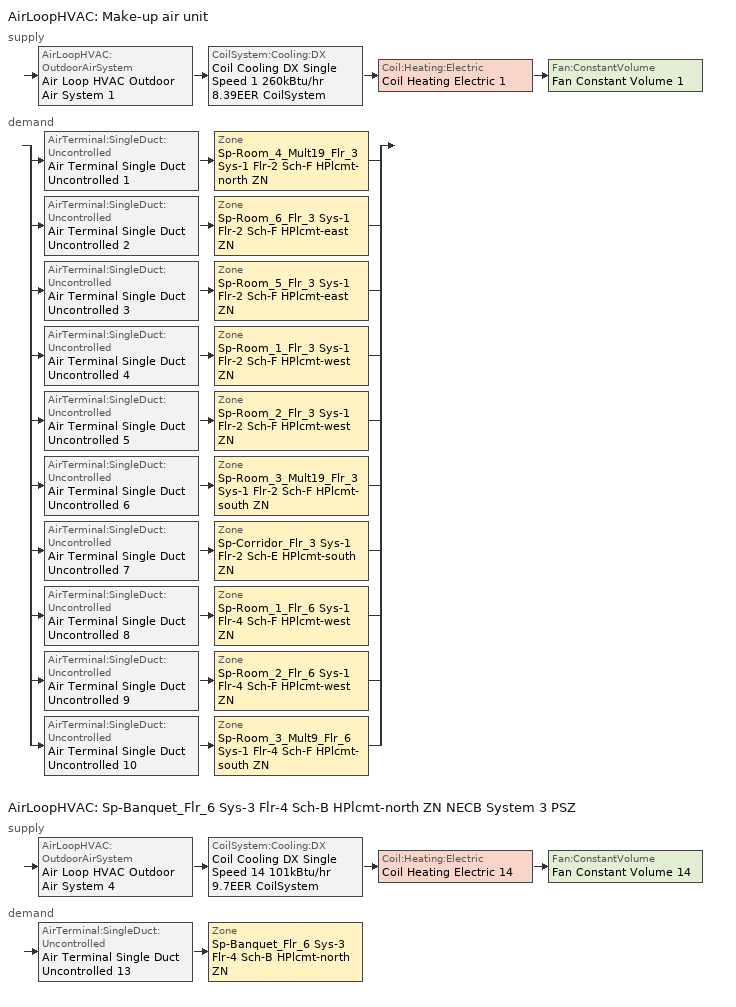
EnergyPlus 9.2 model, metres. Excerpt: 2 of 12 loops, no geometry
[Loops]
AirLoopHVAC 'Make-up air unit'
 supply: AirLoopHVAC:OutdoorAirSystem 'Air Loop HVAC Outdoor Air System 1' > CoilSystem:Cooling:DX 'Coil Cooling DX Single Speed 1 260kBtu/hr 8.39EER CoilSystem' > Coil:Heating:Electric 'Coil Heating Electric 1' > Fan:ConstantVolume 'Fan Constant Volume 1'
 demand: split
  | AirTerminal:SingleDuct:Uncontrolled 'Air Terminal Single Duct Uncontrolled 1' > Zone 'Sp-Room_4_Mult19_Flr_3 Sys-1 Flr-2 Sch-F HPlcmt-north ZN'
  | AirTerminal:SingleDuct:Uncontrolled 'Air Terminal Single Duct Uncontrolled 2' > Zone 'Sp-Room_6_Flr_3 Sys-1 Flr-2 Sch-F HPlcmt-east ZN'
  | AirTerminal:SingleDuct:Uncontrolled 'Air Terminal Single Duct Uncontrolled 3' > Zone 'Sp-Room_5_Flr_3 Sys-1 Flr-2 Sch-F HPlcmt-east ZN'
  | AirTerminal:SingleDuct:Uncontrolled 'Air Terminal Single Duct Uncontrolled 4' > Zone 'Sp-Room_1_Flr_3 Sys-1 Flr-2 Sch-F HPlcmt-west ZN'
  | AirTerminal:SingleDuct:Uncontrolled 'Air Terminal Single Duct Uncontrolled 5' > Zone 'Sp-Room_2_Flr_3 Sys-1 Flr-2 Sch-F HPlcmt-west ZN'
  | AirTerminal:SingleDuct:Uncontrolled 'Air Terminal Single Duct Uncontrolled 6' > Zone 'Sp-Room_3_Mult19_Flr_3 Sys-1 Flr-2 Sch-F HPlcmt-south ZN'
  | AirTerminal:SingleDuct:Uncontrolled 'Air Terminal Single Duct Uncontrolled 7' > Zone 'Sp-Corridor_Flr_3 Sys-1 Flr-2 Sch-E HPlcmt-south ZN'
  | AirTerminal:SingleDuct:Uncontrolled 'Air Terminal Single Duct Uncontrolled 8' > Zone 'Sp-Room_1_Flr_6 Sys-1 Flr-4 Sch-F HPlcmt-west ZN'
  | AirTerminal:SingleDuct:Uncontrolled 'Air Terminal Single Duct Uncontrolled 9' > Zone 'Sp-Room_2_Flr_6 Sys-1 Flr-4 Sch-F HPlcmt-west ZN'
  | AirTerminal:SingleDuct:Uncontrolled 'Air Terminal Single Duct Uncontrolled 10' > Zone 'Sp-Room_3_Mult9_Flr_6 Sys-1 Flr-4 Sch-F HPlcmt-south ZN'
AirLoopHVAC 'Sp-Banquet_Flr_6 Sys-3 Flr-4 Sch-B HPlcmt-north ZN NECB System 3 PSZ'
 supply: AirLoopHVAC:OutdoorAirSystem 'Air Loop HVAC Outdoor Air System 4' > CoilSystem:Cooling:DX 'Coil Cooling DX Single Speed 14 101kBtu/hr 9.7EER CoilSystem' > Coil:Heating:Electric 'Coil Heating Electric 14' > Fan:ConstantVolume 'Fan Constant Volume 14'
 demand: AirTerminal:SingleDuct:Uncontrolled 'Air Terminal Single Duct Uncontrolled 13' > Zone 'Sp-Banquet_Flr_6 Sys-3 Flr-4 Sch-B HPlcmt-north ZN'
[DesignSpecification:OutdoorAir] Outdoor Air Method=Sum; Outdoor Air Flow per Person {m3/s-person}=0; Outdoor Air Flow per Zone {m3/s}=0; Outdoor Air Flow Air Changes per Hour {1/hr}=0
Name | Outdoor Air Flow per Zone Floor Area {m3/s-m2}
Space Function Hotel/Motel - dining Ventilation | 0.0035814
Space Function Corr. >= 2.4m wide-sch-E Ventilation | 0.0003048
Space Function Hotel/Motel - rooms Ventilation | 0.0005588
[DesignSpecification:ZoneAirDistribution] Zone Air Distribution Effectiveness in Cooling Mode=1; Zone Air Distribution Effectiveness in Heating Mode=1
Sp-Banquet_Flr_6 Sys-3 Flr-4 Sch-B HPlcmt-north ZN Design Spec Zone Air Dist; Sp-Corridor_Flr_3 Sys-1 Flr-2 Sch-E HPlcmt-south ZN Design Spec Zone Air Dist; Sp-Room_1_Flr_3 Sys-1 Flr-2 Sch-F HPlcmt-west ZN Design Spec Zone Air Dist; Sp-Room_1_Flr_6 Sys-1 Flr-4 Sch-F HPlcmt-west ZN Design Spec Zone Air Dist; Sp-Room_2_Flr_3 Sys-1 Flr-2 Sch-F HPlcmt-west ZN Design Spec Zone Air Dist; Sp-Room_2_Flr_6 Sys-1 Flr-4 Sch-F HPlcmt-west ZN Design Spec Zone Air Dist; Sp-Room_3_Mult19_Flr_3 Sys-1 Flr-2 Sch-F HPlcmt-south ZN Design Spec Zone Air Dist; Sp-Room_3_Mult9_Flr_6 Sys-1 Flr-4 Sch-F HPlcmt-south ZN Design Spec Zone Air Dist; Sp-Room_4_Mult19_Flr_3 Sys-1 Flr-2 Sch-F HPlcmt-north ZN Design Spec Zone Air Dist; Sp-Room_5_Flr_3 Sys-1 Flr-2 Sch-F HPlcmt-east ZN Design Spec Zone Air Dist; Sp-Room_6_Flr_3 Sys-1 Flr-2 Sch-F HPlcmt-east ZN Design Spec Zone Air Dist
[Sizing:Zone] Zone Cooling Design Supply Air Temperature Input Method=SupplyAirTemperature; Zone Cooling Design Supply Air Temperature {C}=13; Zone Cooling Design Supply Air Temperature Difference {deltaC}=11.11; Zone Heating Design Supply Air Temperature Input Method=SupplyAirTemperature; Zone Heating Design Supply Air Temperature {C}=43; Zone Heating Design Supply Air Temperature Difference {deltaC}=11.11; Zone Cooling Design Supply Air Humidity Ratio {kgWater/kgDryAir}=0.0085; Zone Heating Design Supply Air Humidity Ratio {kgWater/kgDryAir}=0.008; Zone Heating Sizing Factor=1.3; Zone Cooling Sizing Factor=1.1; Cooling Design Air Flow Method=DesignDay; Cooling Design Air Flow Rate {m3/s}=0; Cooling Minimum Air Flow per Zone Floor Area {m3/s-m2}=0.000762; Cooling Minimum Air Flow {m3/s}=0; Cooling Minimum Air Flow Fraction=0; Heating Design Air Flow Method=DesignDay; Heating Design Air Flow Rate {m3/s}=0; Heating Maximum Air Flow per Zone Floor Area {m3/s-m2}=0.002032; Heating Maximum Air Flow {m3/s}=0.141576; Heating Maximum Air Flow Fraction=0.3; Account for Dedicated Outdoor Air System=No
Name | Design Specification Outdoor Air Object | Design Specification Zone Air Distribution Object
Sp-Banquet_Flr_6 Sys-3 Flr-4 Sch-B HPlcmt-north ZN | Space Function Hotel/Motel - dining Ventilation | Sp-Banquet_Flr_6 Sys-3 Flr-4 Sch-B HPlcmt-north ZN Design Spec Zone Air Dist
Sp-Corridor_Flr_3 Sys-1 Flr-2 Sch-E HPlcmt-south ZN | Space Function Corr. >= 2.4m wide-sch-E Ventilation | Sp-Corridor_Flr_3 Sys-1 Flr-2 Sch-E HPlcmt-south ZN Design Spec Zone Air Dist
Sp-Room_1_Flr_3 Sys-1 Flr-2 Sch-F HPlcmt-west ZN | Space Function Hotel/Motel - rooms Ventilation | Sp-Room_1_Flr_3 Sys-1 Flr-2 Sch-F HPlcmt-west ZN Design Spec Zone Air Dist
Sp-Room_1_Flr_6 Sys-1 Flr-4 Sch-F HPlcmt-west ZN | Space Function Hotel/Motel - rooms Ventilation | Sp-Room_1_Flr_6 Sys-1 Flr-4 Sch-F HPlcmt-west ZN Design Spec Zone Air Dist
Sp-Room_2_Flr_3 Sys-1 Flr-2 Sch-F HPlcmt-west ZN | Space Function Hotel/Motel - rooms Ventilation | Sp-Room_2_Flr_3 Sys-1 Flr-2 Sch-F HPlcmt-west ZN Design Spec Zone Air Dist
Sp-Room_2_Flr_6 Sys-1 Flr-4 Sch-F HPlcmt-west ZN | Space Function Hotel/Motel - rooms Ventilation | Sp-Room_2_Flr_6 Sys-1 Flr-4 Sch-F HPlcmt-west ZN Design Spec Zone Air Dist
Sp-Room_3_Mult19_Flr_3 Sys-1 Flr-2 Sch-F HPlcmt-south ZN | Space Function Hotel/Motel - rooms Ventilation | Sp-Room_3_Mult19_Flr_3 Sys-1 Flr-2 Sch-F HPlcmt-south ZN Design Spec Zone Air Dist
Sp-Room_3_Mult9_Flr_6 Sys-1 Flr-4 Sch-F HPlcmt-south ZN | Space Function Hotel/Motel - rooms Ventilation | Sp-Room_3_Mult9_Flr_6 Sys-1 Flr-4 Sch-F HPlcmt-south ZN Design Spec Zone Air Dist
Sp-Room_4_Mult19_Flr_3 Sys-1 Flr-2 Sch-F HPlcmt-north ZN | Space Function Hotel/Motel - rooms Ventilation | Sp-Room_4_Mult19_Flr_3 Sys-1 Flr-2 Sch-F HPlcmt-north ZN Design Spec Zone Air Dist
Sp-Room_5_Flr_3 Sys-1 Flr-2 Sch-F HPlcmt-east ZN | Space Function Hotel/Motel - rooms Ventilation | Sp-Room_5_Flr_3 Sys-1 Flr-2 Sch-F HPlcmt-east ZN Design Spec Zone Air Dist
Sp-Room_6_Flr_3 Sys-1 Flr-2 Sch-F HPlcmt-east ZN | Space Function Hotel/Motel - rooms Ventilation | Sp-Room_6_Flr_3 Sys-1 Flr-2 Sch-F HPlcmt-east ZN Design Spec Zone Air Dist
[Sizing:System] Design Outdoor Air Flow Rate {m3/s}=Autosize; Central Heating Maximum System Air Flow Ratio=1; Preheat Design Temperature {C}=7; Preheat Design Humidity Ratio {kgWater/kgDryAir}=0.008; Precool Design Temperature {C}=13; Precool Design Humidity Ratio {kgWater/kgDryAir}=0.008; Central Cooling Design Supply Air Temperature {C}=13; Central Heating Design Supply Air Temperature {C}=43; Type of Zone Sum to Use=NonCoincident; Central Cooling Design Supply Air Humidity Ratio {kgWater/kgDryAir}=0.0085; Central Heating Design Supply Air Humidity Ratio {kgWater/kgDryAir}=0.008; Cooling Supply Air Flow Rate Method=DesignDay; Cooling Supply Air Flow Rate {m3/s}=0; Cooling Supply Air Flow Rate Per Floor Area {m3/s-m2}=0.00996765; Cooling Fraction of Autosized Cooling Supply Air Flow Rate=1; Cooling Supply Air Flow Rate Per Unit Cooling Capacity {m3/s-W}=3.94755e-05; Heating Supply Air Flow Rate Method=DesignDay; Heating Supply Air Flow Rate {m3/s}=0; Heating Supply Air Flow Rate Per Floor Area {m3/s-m2}=0.00996765; Heating Fraction of Autosized Heating Supply Air Flow Rate=1; Heating Fraction of Autosized Cooling Supply Air Flow Rate=1; Heating Supply Air Flow Rate Per Unit Heating Capacity {m3/s-W}=3.15882e-05; System Outdoor Air Method=ZoneSum; Zone Maximum Outdoor Air Fraction=1; Cooling Design Capacity Method=CoolingDesignCapacity; Cooling Design Capacity {W}=Autosize; Cooling Design Capacity Per Floor Area {W/m2}=234.7; Fraction of Autosized Cooling Design Capacity=1; Heating Design Capacity Method=HeatingDesignCapacity; Heating Design Capacity {W}=Autosize; Heating Design Capacity Per Floor Area {W/m2}=157; Fraction of Autosized Heating Design Capacity=1; Central Cooling Capacity Control Method=OnOff
Name | Type of Load to Size On | 100% Outdoor Air in Cooling | 100% Outdoor Air in Heating
Make-up air unit | VentilationRequirement | Yes | Yes
Sp-Banquet_Flr_6 Sys-3 Flr-4 Sch-B HPlcmt-north ZN NECB System 3 PSZ | Sensible | No | No
[ZoneControl:Thermostat]
Name | Zone or ZoneList | Control Type Schedule | Control 1
Sp-Banquet_Flr_6 Sys-3 Flr-4 Sch-B HPlcmt-north ZN Thermostat | Sp-Banquet_Flr_6 Sys-3 Flr-4 Sch-B HPlcmt-north ZN | Sp-Banquet_Flr_6 Sys-3 Flr-4 Sch-B HPlcmt-north ZN Thermostat Schedule | Space Function Hotel/Motel - dining Thermostat 3
Sp-Corridor_Flr_3 Sys-1 Flr-2 Sch-E HPlcmt-south ZN Thermostat | Sp-Corridor_Flr_3 Sys-1 Flr-2 Sch-E HPlcmt-south ZN | Sp-Corridor_Flr_3 Sys-1 Flr-2 Sch-E HPlcmt-south ZN Thermostat Schedule | Space Function Corr. >= 2.4m wide-sch-E Thermostat 3
Sp-Room_1_Flr_3 Sys-1 Flr-2 Sch-F HPlcmt-west ZN Thermostat | Sp-Room_1_Flr_3 Sys-1 Flr-2 Sch-F HPlcmt-west ZN | Sp-Room_1_Flr_3 Sys-1 Flr-2 Sch-F HPlcmt-west ZN Thermostat Schedule | Space Function Hotel/Motel - rooms Thermostat 13
Sp-Room_1_Flr_6 Sys-1 Flr-4 Sch-F HPlcmt-west ZN Thermostat | Sp-Room_1_Flr_6 Sys-1 Flr-4 Sch-F HPlcmt-west ZN | Sp-Room_1_Flr_6 Sys-1 Flr-4 Sch-F HPlcmt-west ZN Thermostat Schedule | Space Function Hotel/Motel - rooms Thermostat 16
Sp-Room_2_Flr_3 Sys-1 Flr-2 Sch-F HPlcmt-west ZN Thermostat | Sp-Room_2_Flr_3 Sys-1 Flr-2 Sch-F HPlcmt-west ZN | Sp-Room_2_Flr_3 Sys-1 Flr-2 Sch-F HPlcmt-west ZN Thermostat Schedule | Space Function Hotel/Motel - rooms Thermostat 14
Sp-Room_2_Flr_6 Sys-1 Flr-4 Sch-F HPlcmt-west ZN Thermostat | Sp-Room_2_Flr_6 Sys-1 Flr-4 Sch-F HPlcmt-west ZN | Sp-Room_2_Flr_6 Sys-1 Flr-4 Sch-F HPlcmt-west ZN Thermostat Schedule | Space Function Hotel/Motel - rooms Thermostat 17
Sp-Room_3_Mult19_Flr_3 Sys-1 Flr-2 Sch-F HPlcmt-south ZN Thermostat | Sp-Room_3_Mult19_Flr_3 Sys-1 Flr-2 Sch-F HPlcmt-south ZN | Sp-Room_3_Mult19_Flr_3 Sys-1 Flr-2 Sch-F HPlcmt-south ZN Thermostat Schedule | Space Function Hotel/Motel - rooms Thermostat 15
Sp-Room_3_Mult9_Flr_6 Sys-1 Flr-4 Sch-F HPlcmt-south ZN Thermostat | Sp-Room_3_Mult9_Flr_6 Sys-1 Flr-4 Sch-F HPlcmt-south ZN | Sp-Room_3_Mult9_Flr_6 Sys-1 Flr-4 Sch-F HPlcmt-south ZN Thermostat Schedule | Space Function Hotel/Motel - rooms Thermostat 18
Sp-Room_4_Mult19_Flr_3 Sys-1 Flr-2 Sch-F HPlcmt-north ZN Thermostat | Sp-Room_4_Mult19_Flr_3 Sys-1 Flr-2 Sch-F HPlcmt-north ZN | Sp-Room_4_Mult19_Flr_3 Sys-1 Flr-2 Sch-F HPlcmt-north ZN Thermostat Schedule | Space Function Hotel/Motel - rooms Thermostat 10
Sp-Room_5_Flr_3 Sys-1 Flr-2 Sch-F HPlcmt-east ZN Thermostat | Sp-Room_5_Flr_3 Sys-1 Flr-2 Sch-F HPlcmt-east ZN | Sp-Room_5_Flr_3 Sys-1 Flr-2 Sch-F HPlcmt-east ZN Thermostat Schedule | Space Function Hotel/Motel - rooms Thermostat 12
Sp-Room_6_Flr_3 Sys-1 Flr-2 Sch-F HPlcmt-east ZN Thermostat | Sp-Room_6_Flr_3 Sys-1 Flr-2 Sch-F HPlcmt-east ZN | Sp-Room_6_Flr_3 Sys-1 Flr-2 Sch-F HPlcmt-east ZN Thermostat Schedule | Space Function Hotel/Motel - rooms Thermostat 11
[ThermostatSetpoint:DualSetpoint]
Name | Heating Setpoint Temperature Schedule | Cooling Setpoint Temperature Schedule
Space Function Hotel/Motel - dining Thermostat 3 | NECB-B-Thermostat Setpoint-Heating | NECB-B-Thermostat Setpoint-Cooling
Space Function Corr. >= 2.4m wide-sch-E Thermostat 3 | NECB-E-Thermostat Setpoint-Heating | NECB-E-Thermostat Setpoint-Cooling
Space Function Hotel/Motel - rooms Thermostat 13; Space Function Hotel/Motel - rooms Thermostat 16; Space Function Hotel/Motel - rooms Thermostat 14; Space Function Hotel/Motel - rooms Thermostat 17; Space Function Hotel/Motel - rooms Thermostat 15; Space Function Hotel/Motel - rooms Thermostat 18; Space Function Hotel/Motel - rooms Thermostat 10; Space Function Hotel/Motel - rooms Thermostat 12; Space Function Hotel/Motel - rooms Thermostat 11 | NECB-F-Thermostat Setpoint-Heating | NECB-F-Thermostat Setpoint-Cooling
[ZoneHVAC:PackagedTerminalAirConditioner] Availability Schedule=Always On Discrete; Cooling Supply Air Flow Rate {m3/s}=Autosize; Heating Supply Air Flow Rate {m3/s}=Autosize; No Load Supply Air Flow Rate {m3/s}=Autosize; Cooling Outdoor Air Flow Rate {m3/s}=Autosize; Heating Outdoor Air Flow Rate {m3/s}=Autosize; No Load Outdoor Air Flow Rate {m3/s}=Autosize; Fan Placement=DrawThrough
Name | Supply Air Fan | Heating Coil | Cooling Coil
Sp-Corridor_Flr_3 Sys-1 Flr-2 Sch-E HPlcmt-south ZN PTAC | Fan Constant Volume 8 | Coil Heating Electric 8 | Coil Cooling DX Single Speed 8 55kBtu/hr 9.3EER
Sp-Room_1_Flr_3 Sys-1 Flr-2 Sch-F HPlcmt-west ZN PTAC | Fan Constant Volume 5 | Coil Heating Electric 5 | Coil Cooling DX Single Speed 5 15kBtu/hr 9.3EER
Sp-Room_1_Flr_6 Sys-1 Flr-4 Sch-F HPlcmt-west ZN PTAC | Fan Constant Volume 9 | Coil Heating Electric 9 | Coil Cooling DX Single Speed 9 18kBtu/hr 9.3EER
Sp-Room_2_Flr_3 Sys-1 Flr-2 Sch-F HPlcmt-west ZN PTAC | Fan Constant Volume 6 | Coil Heating Electric 6 | Coil Cooling DX Single Speed 6 15kBtu/hr 9.3EER
Sp-Room_2_Flr_6 Sys-1 Flr-4 Sch-F HPlcmt-west ZN PTAC | Fan Constant Volume 10 | Coil Heating Electric 10 | Coil Cooling DX Single Speed 10 18kBtu/hr 9.3EER
Sp-Room_3_Mult19_Flr_3 Sys-1 Flr-2 Sch-F HPlcmt-south ZN PTAC | Fan Constant Volume 7 | Coil Heating Electric 7 | Coil Cooling DX Single Speed 7 4kBtu/hr 11.0EER
Sp-Room_3_Mult9_Flr_6 Sys-1 Flr-4 Sch-F HPlcmt-south ZN PTAC | Fan Constant Volume 11 | Coil Heating Electric 11 | Coil Cooling DX Single Speed 11 7kBtu/hr 10.9EER
Sp-Room_4_Mult19_Flr_3 Sys-1 Flr-2 Sch-F HPlcmt-north ZN PTAC | Fan Constant Volume 2 | Coil Heating Electric 2 | Coil Cooling DX Single Speed 2 3kBtu/hr 11.0EER
Sp-Room_5_Flr_3 Sys-1 Flr-2 Sch-F HPlcmt-east ZN PTAC | Fan Constant Volume 4 | Coil Heating Electric 4 | Coil Cooling DX Single Speed 4 15kBtu/hr 9.3EER
Sp-Room_6_Flr_3 Sys-1 Flr-2 Sch-F HPlcmt-east ZN PTAC | Fan Constant Volume 3 | Coil Heating Electric 3 | Coil Cooling DX Single Speed 3 15kBtu/hr 9.4EER
[ZoneHVAC:Baseboard:Convective:Electric] Availability Schedule=Always On Discrete; Heating Design Capacity {W}=Autosize; Efficiency=1
Zone HVAC Baseboard Convective Electric 13; Zone HVAC Baseboard Convective Electric 7; Zone HVAC Baseboard Convective Electric 4; Zone HVAC Baseboard Convective Electric 8; Zone HVAC Baseboard Convective Electric 5; Zone HVAC Baseboard Convective Electric 9; Zone HVAC Baseboard Convective Electric 6; Zone HVAC Baseboard Convective Electric 10; Zone HVAC Baseboard Convective Electric 1; Zone HVAC Baseboard Convective Electric 3; Zone HVAC Baseboard Convective Electric 2
[AirTerminal:SingleDuct:Uncontrolled] Availability Schedule=Always On Discrete; Maximum Air Flow Rate {m3/s}=AutoSize
Air Terminal Single Duct Uncontrolled 13; Air Terminal Single Duct Uncontrolled 7; Air Terminal Single Duct Uncontrolled 4; Air Terminal Single Duct Uncontrolled 8; Air Terminal Single Duct Uncontrolled 5; Air Terminal Single Duct Uncontrolled 9; Air Terminal Single Duct Uncontrolled 6; Air Terminal Single Duct Uncontrolled 10; Air Terminal Single Duct Uncontrolled 1; Air Terminal Single Duct Uncontrolled 3; Air Terminal Single Duct Uncontrolled 2
[Zone equipment]
Sp-Banquet_Flr_6 Sys-3 Flr-4 Sch-B HPlcmt-north ZN: Air Terminal Single Duct Uncontrolled 13, Zone HVAC Baseboard Convective Electric 13
Sp-Corridor_Flr_3 Sys-1 Flr-2 Sch-E HPlcmt-south ZN: Sp-Corridor_Flr_3 Sys-1 Flr-2 Sch-E HPlcmt-south ZN PTAC, Zone HVAC Baseboard Convective Electric 7, Air Terminal Single Duct Uncontrolled 7
Sp-Room_1_Flr_3 Sys-1 Flr-2 Sch-F HPlcmt-west ZN: Sp-Room_1_Flr_3 Sys-1 Flr-2 Sch-F HPlcmt-west ZN PTAC, Zone HVAC Baseboard Convective Electric 4, Air Terminal Single Duct Uncontrolled 4
Sp-Room_1_Flr_6 Sys-1 Flr-4 Sch-F HPlcmt-west ZN: Sp-Room_1_Flr_6 Sys-1 Flr-4 Sch-F HPlcmt-west ZN PTAC, Zone HVAC Baseboard Convective Electric 8, Air Terminal Single Duct Uncontrolled 8
Sp-Room_2_Flr_3 Sys-1 Flr-2 Sch-F HPlcmt-west ZN: Sp-Room_2_Flr_3 Sys-1 Flr-2 Sch-F HPlcmt-west ZN PTAC, Zone HVAC Baseboard Convective Electric 5, Air Terminal Single Duct Uncontrolled 5
Sp-Room_2_Flr_6 Sys-1 Flr-4 Sch-F HPlcmt-west ZN: Sp-Room_2_Flr_6 Sys-1 Flr-4 Sch-F HPlcmt-west ZN PTAC, Zone HVAC Baseboard Convective Electric 9, Air Terminal Single Duct Uncontrolled 9
Sp-Room_3_Mult19_Flr_3 Sys-1 Flr-2 Sch-F HPlcmt-south ZN: Sp-Room_3_Mult19_Flr_3 Sys-1 Flr-2 Sch-F HPlcmt-south ZN PTAC, Zone HVAC Baseboard Convective Electric 6, Air Terminal Single Duct Uncontrolled 6
Sp-Room_3_Mult9_Flr_6 Sys-1 Flr-4 Sch-F HPlcmt-south ZN: Sp-Room_3_Mult9_Flr_6 Sys-1 Flr-4 Sch-F HPlcmt-south ZN PTAC, Zone HVAC Baseboard Convective Electric 10, Air Terminal Single Duct Uncontrolled 10
Sp-Room_4_Mult19_Flr_3 Sys-1 Flr-2 Sch-F HPlcmt-north ZN: Sp-Room_4_Mult19_Flr_3 Sys-1 Flr-2 Sch-F HPlcmt-north ZN PTAC, Zone HVAC Baseboard Convective Electric 1, Air Terminal Single Duct Uncontrolled 1
Sp-Room_5_Flr_3 Sys-1 Flr-2 Sch-F HPlcmt-east ZN: Sp-Room_5_Flr_3 Sys-1 Flr-2 Sch-F HPlcmt-east ZN PTAC, Zone HVAC Baseboard Convective Electric 3, Air Terminal Single Duct Uncontrolled 3
Sp-Room_6_Flr_3 Sys-1 Flr-2 Sch-F HPlcmt-east ZN: Sp-Room_6_Flr_3 Sys-1 Flr-2 Sch-F HPlcmt-east ZN PTAC, Zone HVAC Baseboard Convective Electric 2, Air Terminal Single Duct Uncontrolled 2
[Fan:ConstantVolume] Fan Total Efficiency=0.39975; Pressure Rise {Pa}=640; Maximum Flow Rate {m3/s}=AutoSize; Motor Efficiency=0.615; Motor In Airstream Fraction=1
Name | Availability Schedule
Fan Constant Volume 8; Fan Constant Volume 5; Fan Constant Volume 9; Fan Constant Volume 6; Fan Constant Volume 10; Fan Constant Volume 7; Fan Constant Volume 11; Fan Constant Volume 2; Fan Constant Volume 4; Fan Constant Volume 3 | Always On Discrete
Fan Constant Volume 1 | Make-up air unit Occ Sch
Fan Constant Volume 14 | Sp-Banquet_Flr_6 Sys-3 Flr-4 Sch-B HPlcmt-north ZN NECB System 3 PSZ Occ Sch
[Coil:Cooling:DX:SingleSpeed] Availability Schedule=Always On Discrete; Gross Rated Total Cooling Capacity {W}=Autosize; Gross Rated Sensible Heat Ratio=Autosize; Rated Air Flow Rate {m3/s}=Autosize; Rated Evaporator Fan Power Per Volume Flow Rate {W/(m3/s)}=773.3; Condenser Type=AirCooled; Evaporative Condenser Effectiveness=0; Evaporative Condenser Air Flow Rate {m3/s}=Autosize; Evaporative Condenser Pump Rated Power Consumption {W}=Autosize; Crankcase Heater Capacity {W}=0; Maximum Outdoor Dry-Bulb Temperature for Crankcase Heater Operation {C}=0; Basin Heater Capacity {W/K}=0; Basin Heater Setpoint Temperature {C}=10
Name | Gross Rated Cooling COP {W/W} | Total Cooling Capacity Function of Temperature Curve | Total Cooling Capacity Function of Flow Fraction Curve | Energy Input Ratio Function of Temperature Curve | Energy Input Ratio Function of Flow Fraction Curve | Part Load Fraction Correlation Curve
Coil Cooling DX Single Speed 8 55kBtu/hr 9.3EER | 3.18532 | DXCOOL-NECB2011-REF-CAPFT 16 | DXCOOL-NECB2011-REF-CAPFFLOW 16 | DXCOOL-NECB2011-REF-COOLEIRFT 16 | DXCOOL-NECB2011-REF-COOLEIRFFLOW 16 | DXCOOL-NECB2011-REF-COOLPLFFPLR 16
Coil Cooling DX Single Speed 5 15kBtu/hr 9.3EER | 3.15634 | DXCOOL-NECB2011-REF-CAPFT 13 | DXCOOL-NECB2011-REF-CAPFFLOW 13 | DXCOOL-NECB2011-REF-COOLEIRFT 13 | DXCOOL-NECB2011-REF-COOLEIRFFLOW 13 | DXCOOL-NECB2011-REF-COOLPLFFPLR 13
Coil Cooling DX Single Speed 9 18kBtu/hr 9.3EER | 3.15838 | DXCOOL-NECB2011-REF-CAPFT 17 | DXCOOL-NECB2011-REF-CAPFFLOW 17 | DXCOOL-NECB2011-REF-COOLEIRFT 17 | DXCOOL-NECB2011-REF-COOLEIRFFLOW 17 | DXCOOL-NECB2011-REF-COOLPLFFPLR 17
Coil Cooling DX Single Speed 6 15kBtu/hr 9.3EER | 3.15611 | DXCOOL-NECB2011-REF-CAPFT 14 | DXCOOL-NECB2011-REF-CAPFFLOW 14 | DXCOOL-NECB2011-REF-COOLEIRFT 14 | DXCOOL-NECB2011-REF-COOLEIRFFLOW 14 | DXCOOL-NECB2011-REF-COOLPLFFPLR 14
Coil Cooling DX Single Speed 10 18kBtu/hr 9.3EER | 3.15801 | DXCOOL-NECB2011-REF-CAPFT 1 | DXCOOL-NECB2011-REF-CAPFFLOW 1 | DXCOOL-NECB2011-REF-COOLEIRFT 1 | DXCOOL-NECB2011-REF-COOLEIRFFLOW 1 | DXCOOL-NECB2011-REF-COOLPLFFPLR 1
Coil Cooling DX Single Speed 7 4kBtu/hr 11.0EER | 3.72448 | DXCOOL-NECB2011-REF-CAPFT 15 | DXCOOL-NECB2011-REF-CAPFFLOW 15 | DXCOOL-NECB2011-REF-COOLEIRFT 15 | DXCOOL-NECB2011-REF-COOLEIRFFLOW 15 | DXCOOL-NECB2011-REF-COOLPLFFPLR 15
Coil Cooling DX Single Speed 11 7kBtu/hr 10.9EER | 3.70124 | DXCOOL-NECB2011-REF-CAPFT 2 | DXCOOL-NECB2011-REF-CAPFFLOW 2 | DXCOOL-NECB2011-REF-COOLEIRFT 2 | DXCOOL-NECB2011-REF-COOLEIRFFLOW 2 | DXCOOL-NECB2011-REF-COOLPLFFPLR 2
Coil Cooling DX Single Speed 2 3kBtu/hr 11.0EER | 3.72376 | DXCOOL-NECB2011-REF-CAPFT 10 | DXCOOL-NECB2011-REF-CAPFFLOW 10 | DXCOOL-NECB2011-REF-COOLEIRFT 10 | DXCOOL-NECB2011-REF-COOLEIRFFLOW 10 | DXCOOL-NECB2011-REF-COOLPLFFPLR 10
Coil Cooling DX Single Speed 4 15kBtu/hr 9.3EER | 3.16996 | DXCOOL-NECB2011-REF-CAPFT 12 | DXCOOL-NECB2011-REF-CAPFFLOW 12 | DXCOOL-NECB2011-REF-COOLEIRFT 12 | DXCOOL-NECB2011-REF-COOLEIRFFLOW 12 | DXCOOL-NECB2011-REF-COOLPLFFPLR 12
Coil Cooling DX Single Speed 3 15kBtu/hr 9.4EER | 3.18305 | DXCOOL-NECB2011-REF-CAPFT 11 | DXCOOL-NECB2011-REF-CAPFFLOW 11 | DXCOOL-NECB2011-REF-COOLEIRFT 11 | DXCOOL-NECB2011-REF-COOLEIRFFLOW 11 | DXCOOL-NECB2011-REF-COOLPLFFPLR 11
Coil Cooling DX Single Speed 1 260kBtu/hr 8.39EER | 3.00714 | DXCOOL-NECB2011-REF-CAPFT | DXCOOL-NECB2011-REF-CAPFFLOW | DXCOOL-NECB2011-REF-COOLEIRFT | DXCOOL-NECB2011-REF-COOLEIRFFLOW | DXCOOL-NECB2011-REF-COOLPLFFPLR
Coil Cooling DX Single Speed 14 101kBtu/hr 9.7EER | 3.35514 | DXCOOL-NECB2011-REF-CAPFT 5 | DXCOOL-NECB2011-REF-CAPFFLOW 5 | DXCOOL-NECB2011-REF-COOLEIRFT 5 | DXCOOL-NECB2011-REF-COOLEIRFFLOW 5 | DXCOOL-NECB2011-REF-COOLPLFFPLR 5
[Coil:Heating:Electric] Efficiency=1; Nominal Capacity {W}=Autosize
Name | Availability Schedule
Coil Heating Electric 8; Coil Heating Electric 5; Coil Heating Electric 9; Coil Heating Electric 6; Coil Heating Electric 10; Coil Heating Electric 7; Coil Heating Electric 11; Coil Heating Electric 2; Coil Heating Electric 4; Coil Heating Electric 3 | ON_OFF_ALWAYS_OFF
Coil Heating Electric 1; Coil Heating Electric 14 | Always On Discrete
[CoilSystem:Cooling:DX] Availability Schedule=Always On Discrete
Name | Cooling Coil
Coil Cooling DX Single Speed 1 260kBtu/hr 8.39EER CoilSystem | Coil Cooling DX Single Speed 1 260kBtu/hr 8.39EER
Coil Cooling DX Single Speed 14 101kBtu/hr 9.7EER CoilSystem | Coil Cooling DX Single Speed 14 101kBtu/hr 9.7EER
[HeatExchanger:AirToAir:SensibleAndLatent]
Make-up air unit ERV: Availability Schedule=Always On Discrete; Nominal Supply Air Flow Rate {m3/s}=Autosize; Sensible Effectiveness at 100% Heating Air Flow=0.5; Latent Effectiveness at 100% Heating Air Flow=0.5; Sensible Effectiveness at 75% Heating Air Flow=0.5; Latent Effectiveness at 75% Heating Air Flow=0.5; Sensible Effectiveness at 100% Cooling Air Flow=0.5; Latent Effectiveness at 100% Cooling Air Flow=0.5; Sensible Effectiveness at 75% Cooling Air Flow=0.5; Latent Effectiveness at 75% Cooling Air Flow=0.5; Nominal Electric Power {W}=50; Supply Air Outlet Temperature Control=Yes; Heat Exchanger Type=Rotary; Frost Control Type=ExhaustOnly; Threshold Temperature {C}=-23.3; Initial Defrost Time Fraction=0.167; Rate of Defrost Time Fraction Increase {1/K}=1.44; Economizer Lockout=Yes
[Controller:OutdoorAir] Minimum Outdoor Air Flow Rate {m3/s}=0; Maximum Outdoor Air Flow Rate {m3/s}=Autosize; Economizer Control Type=DifferentialEnthalpy; Economizer Control Action Type=ModulateFlow; Lockout Type=NoLockout; Minimum Limit Type=FixedMinimum; High Humidity Control=No; Control High Indoor Humidity Based on Outdoor Humidity Ratio=Yes; Heat Recovery Bypass Control Type=BypassWhenWithinEconomizerLimits
Name | Minimum Outdoor Air Schedule | Mechanical Ventilation Controller
Controller Outdoor Air 1 | Make-up air unit Occ Sch | Controller Mechanical Ventilation 1
Controller Outdoor Air 4 | Sp-Banquet_Flr_6 Sys-3 Flr-4 Sch-B HPlcmt-north ZN NECB System 3 PSZ Occ Sch | Controller Mechanical Ventilation 4
[Controller:MechanicalVentilation] Demand Controlled Ventilation=No; System Outdoor Air Method=ZoneSum
Name | Availability Schedule | Zone 1 | Design Specification Outdoor Air Object Name 1 | Design Specification Zone Air Distribution Object Name 1 | Zone 2 | Design Specification Outdoor Air Object Name 2 | Design Specification Zone Air Distribution Object Name 2 | Zone 3 | Design Specification Outdoor Air Object Name 3 | Design Specification Zone Air Distribution Object Name 3 | Zone 4 | Design Specification Outdoor Air Object Name 4 | Design Specification Zone Air Distribution Object Name 4 | Zone 5 | Design Specification Outdoor Air Object Name 5 | Design Specification Zone Air Distribution Object Name 5 | Zone 6 | Design Specification Outdoor Air Object Name 6 | Design Specification Zone Air Distribution Object Name 6 | Zone 7 | Design Specification Outdoor Air Object Name 7 | Design Specification Zone Air Distribution Object Name 7 | Zone 8 | Design Specification Outdoor Air Object Name 8 | Design Specification Zone Air Distribution Object Name 8 | Zone 9 | Design Specification Outdoor Air Object Name 9 | Design Specification Zone Air Distribution Object Name 9 | Zone 10 | Design Specification Outdoor Air Object Name 10 | Design Specification Zone Air Distribution Object Name 10
Controller Mechanical Ventilation 4 | Sp-Banquet_Flr_6 Sys-3 Flr-4 Sch-B HPlcmt-north ZN NECB System 3 PSZ Occ Sch | Sp-Banquet_Flr_6 Sys-3 Flr-4 Sch-B HPlcmt-north ZN | Space Function Hotel/Motel - dining Ventilation | Sp-Banquet_Flr_6 Sys-3 Flr-4 Sch-B HPlcmt-north ZN Design Spec Zone Air Dist
Controller Mechanical Ventilation 1 | Make-up air unit Occ Sch | Sp-Corridor_Flr_3 Sys-1 Flr-2 Sch-E HPlcmt-south ZN | Space Function Corr. >= 2.4m wide-sch-E Ventilation | Sp-Corridor_Flr_3 Sys-1 Flr-2 Sch-E HPlcmt-south ZN Design Spec Zone Air Dist | Sp-Room_1_Flr_3 Sys-1 Flr-2 Sch-F HPlcmt-west ZN | Space Function Hotel/Motel - rooms Ventilation | Sp-Room_1_Flr_3 Sys-1 Flr-2 Sch-F HPlcmt-west ZN Design Spec Zone Air Dist | Sp-Room_1_Flr_6 Sys-1 Flr-4 Sch-F HPlcmt-west ZN | Space Function Hotel/Motel - rooms Ventilation | Sp-Room_1_Flr_6 Sys-1 Flr-4 Sch-F HPlcmt-west ZN Design Spec Zone Air Dist | Sp-Room_2_Flr_3 Sys-1 Flr-2 Sch-F HPlcmt-west ZN | Space Function Hotel/Motel - rooms Ventilation | Sp-Room_2_Flr_3 Sys-1 Flr-2 Sch-F HPlcmt-west ZN Design Spec Zone Air Dist | Sp-Room_2_Flr_6 Sys-1 Flr-4 Sch-F HPlcmt-west ZN | Space Function Hotel/Motel - rooms Ventilation | Sp-Room_2_Flr_6 Sys-1 Flr-4 Sch-F HPlcmt-west ZN Design Spec Zone Air Dist | Sp-Room_3_Mult19_Flr_3 Sys-1 Flr-2 Sch-F HPlcmt-south ZN | Space Function Hotel/Motel - rooms Ventilation | Sp-Room_3_Mult19_Flr_3 Sys-1 Flr-2 Sch-F HPlcmt-south ZN Design Spec Zone Air Dist | Sp-Room_3_Mult9_Flr_6 Sys-1 Flr-4 Sch-F HPlcmt-south ZN | Space Function Hotel/Motel - rooms Ventilation | Sp-Room_3_Mult9_Flr_6 Sys-1 Flr-4 Sch-F HPlcmt-south ZN Design Spec Zone Air Dist | Sp-Room_4_Mult19_Flr_3 Sys-1 Flr-2 Sch-F HPlcmt-north ZN | Space Function Hotel/Motel - rooms Ventilation | Sp-Room_4_Mult19_Flr_3 Sys-1 Flr-2 Sch-F HPlcmt-north ZN Design Spec Zone Air Dist | Sp-Room_5_Flr_3 Sys-1 Flr-2 Sch-F HPlcmt-east ZN | Space Function Hotel/Motel - rooms Ventilation | Sp-Room_5_Flr_3 Sys-1 Flr-2 Sch-F HPlcmt-east ZN Design Spec Zone Air Dist | Sp-Room_6_Flr_3 Sys-1 Flr-2 Sch-F HPlcmt-east ZN | Space Function Hotel/Motel - rooms Ventilation | Sp-Room_6_Flr_3 Sys-1 Flr-2 Sch-F HPlcmt-east ZN Design Spec Zone Air Dist
[AirLoopHVAC] Design Supply Air Flow Rate {m3/s}=AutoSize
Make-up air unit; Sp-Banquet_Flr_6 Sys-3 Flr-4 Sch-B HPlcmt-north ZN NECB System 3 PSZ
[SetpointManager:Scheduled]
Setpoint Manager Scheduled 1: Control Variable=Temperature; Schedule=Makeup-Air Unit Supply Air Temp
[SetpointManager:SingleZone:Reheat]
Setpoint Manager Single Zone Reheat 3: Control Variable=Temperature; Minimum Supply Air Temperature {C}=13; Maximum Supply Air Temperature {C}=43; Control Zone=Sp-Banquet_Flr_6 Sys-3 Flr-4 Sch-B HPlcmt-north ZN
[SetpointManager:MixedAir] Control Variable=Temperature
Node 32 OS Default SPM; Node 31 OS Default SPM; Node 30 OS Default SPM; Node 103 OS Default SPM; Node 102 OS Default SPM; Node 101 OS Default SPM
[SetpointManager:OutdoorAirPretreat]
Setpoint Manager Outdoor Air Pretreat 1: Control Variable=Temperature; Minimum Setpoint Temperature {C}=-99; Maximum Setpoint Temperature {C}=99; Minimum Setpoint Humidity Ratio {kgWater/kgDryAir}=1e-05; Maximum Setpoint Humidity Ratio {kgWater/kgDryAir}=1
[Schedule:Day:Interval]
NECB-B-Thermostat Setpoint-Heating Sun|Hol Day: No, 01:00, 18, 02:00, 22, 09:00, 18, 10:00, 20, 23:00, 22, 24:00, 18
NECB-B-Thermostat Setpoint-Heating Default|Wkdy Day; NECB-B-Thermostat Setpoint-Heating Sat Day; NECB-B-Thermostat Setpoint-Heating Default: No, 02:00, 22, 08:00, 18, 09:00, 20, 24:00, 22
NECB-B-Thermostat Setpoint-Cooling Sun|Hol Day: No, 09:00, 35, 23:00, 24, 24:00, 35
NECB-B-Thermostat Setpoint-Cooling Default|Wkdy Day; NECB-B-Thermostat Setpoint-Cooling Sat Day; NECB-B-Thermostat Setpoint-Cooling Default: No, 01:00, 24, 08:00, 35, 24:00, 24
Sp-Banquet_Flr_6 Sys-3 Flr-4 Sch-B HPlcmt-north ZN NECB System 3 PSZ Occ Sch Sunday: No, 01:00, 0, 02:00, 1, 11:00, 0, 23:00, 1, 24:00, 0
Sp-Banquet_Flr_6 Sys-3 Flr-4 Sch-B HPlcmt-north ZN NECB System 3 PSZ Occ Sch Monday; Sp-Banquet_Flr_6 Sys-3 Flr-4 Sch-B HPlcmt-north ZN NECB System 3 PSZ Occ Sch Tuesday; Sp-Banquet_Flr_6 Sys-3 Flr-4 Sch-B HPlcmt-north ZN NECB System 3 PSZ Occ Sch Wednesday; Sp-Banquet_Flr_6 Sys-3 Flr-4 Sch-B HPlcmt-north ZN NECB System 3 PSZ Occ Sch Thursday; Sp-Banquet_Flr_6 Sys-3 Flr-4 Sch-B HPlcmt-north ZN NECB System 3 PSZ Occ Sch Friday: No, 01:00, 1, 10:00, 0, 24:00, 1
Sp-Banquet_Flr_6 Sys-3 Flr-4 Sch-B HPlcmt-north ZN NECB System 3 PSZ Occ Sch Saturday: No, 02:00, 1, 10:00, 0, 24:00, 1
Sp-Banquet_Flr_6 Sys-3 Flr-4 Sch-B HPlcmt-north ZN NECB System 3 PSZ Occ Sch Default; Sp-Banquet_Flr_6 Sys-3 Flr-4 Sch-B HPlcmt-north ZN NECB System 3 PSZ Occ Sch Summer Design Day; Sp-Banquet_Flr_6 Sys-3 Flr-4 Sch-B HPlcmt-north ZN NECB System 3 PSZ Occ Sch Winter Design Day; Make-up air unit Occ Sch Sunday; Make-up air unit Occ Sch Monday; Make-up air unit Occ Sch Tuesday; Make-up air unit Occ Sch Wednesday; Make-up air unit Occ Sch Thursday; Make-up air unit Occ Sch Friday; Make-up air unit Occ Sch Saturday; Make-up air unit Occ Sch Default; Make-up air unit Occ Sch Summer Design Day; Make-up air unit Occ Sch Winter Design Day: No, 24:00, 1
NECB-E-Thermostat Setpoint-Heating Sun|Hol Day: No, 24:00, 18
NECB-E-Thermostat Setpoint-Heating Default|Wkdy Day; NECB-E-Thermostat Setpoint-Heating Default: No, 07:00, 18, 08:00, 20, 19:00, 22, 24:00, 18
NECB-E-Thermostat Setpoint-Heating Sat Day: No, 08:00, 18, 09:00, 20, 17:00, 22, 24:00, 18
NECB-E-Thermostat Setpoint-Cooling Sun|Hol Day: No, 24:00, 35
NECB-E-Thermostat Setpoint-Cooling Default|Wkdy Day; NECB-E-Thermostat Setpoint-Cooling Default: No, 07:00, 35, 19:00, 24, 24:00, 35
NECB-E-Thermostat Setpoint-Cooling Sat Day: No, 08:00, 35, 17:00, 24, 24:00, 35
sunON_OFF_ALWAYS_OFF 1; wkdON_OFF_ALWAYS_OFF 1; satON_OFF_ALWAYS_OFF 1; Schedule Day 3: No, 01:00, 0, 02:00, 0, 03:00, 0, 04:00, 0, 05:00, 0, 06:00, 0, 07:00, 0, 08:00, 0, 09:00, 0, 10:00, 0, 11:00, 0, 12:00, 0, 13:00, 0, 14:00, 0, 15:00, 0, 16:00, 0, 17:00, 0, 18:00, 0, 19:00, 0, 20:00, 0, 21:00, 0, 22:00, 0, 23:00, 0, 24:00, 0
NECB-F-Thermostat Setpoint-Heating Sun|Hol Day; NECB-F-Thermostat Setpoint-Heating Default|Wkdy Day; NECB-F-Thermostat Setpoint-Heating Sat Day; NECB-F-Thermostat Setpoint-Heating Default: No, 01:00, 22, 07:00, 18, 08:00, 20, 24:00, 22
NECB-F-Thermostat Setpoint-Cooling Sun|Hol Day; NECB-F-Thermostat Setpoint-Cooling Default|Wkdy Day; NECB-F-Thermostat Setpoint-Cooling Sat Day; NECB-F-Thermostat Setpoint-Cooling Default: No, 24:00, 24
Makeup Air Unit Supply Air Temp Default: No, 24:00, 20
[Schedule:Week:Daily]
Schedule:Week:Daily {8dc17d86-b1d4-4101-bf43-7a659b517b9e}: NECB-B-Thermostat Setpoint-Heating Sun|Hol Day, NECB-B-Thermostat Setpoint-Heating Default|Wkdy Day, NECB-B-Thermostat Setpoint-Heating Default|Wkdy Day, NECB-B-Thermostat Setpoint-Heating Default|Wkdy Day, NECB-B-Thermostat Setpoint-Heating Default|Wkdy Day, NECB-B-Thermostat Setpoint-Heating Default|Wkdy Day, NECB-B-Thermostat Setpoint-Heating Sat Day, NECB-B-Thermostat Setpoint-Heating Default, NECB-B-Thermostat Setpoint-Heating Default, NECB-B-Thermostat Setpoint-Heating Default, NECB-B-Thermostat Setpoint-Heating Default, NECB-B-Thermostat Setpoint-Heating Default
Schedule:Week:Daily {9bdd95dc-0924-4e72-b021-80efa5ff712e}: NECB-B-Thermostat Setpoint-Cooling Sun|Hol Day, NECB-B-Thermostat Setpoint-Cooling Default|Wkdy Day, NECB-B-Thermostat Setpoint-Cooling Default|Wkdy Day, NECB-B-Thermostat Setpoint-Cooling Default|Wkdy Day, NECB-B-Thermostat Setpoint-Cooling Default|Wkdy Day, NECB-B-Thermostat Setpoint-Cooling Default|Wkdy Day, NECB-B-Thermostat Setpoint-Cooling Sat Day, NECB-B-Thermostat Setpoint-Cooling Default, NECB-B-Thermostat Setpoint-Cooling Default, NECB-B-Thermostat Setpoint-Cooling Default, NECB-B-Thermostat Setpoint-Cooling Default, NECB-B-Thermostat Setpoint-Cooling Default
Schedule:Week:Daily {1284dbbe-dd5b-4904-bc98-89e464f159ff}: Sp-Banquet_Flr_6 Sys-3 Flr-4 Sch-B HPlcmt-north ZN NECB System 3 PSZ Occ Sch Sunday, Sp-Banquet_Flr_6 Sys-3 Flr-4 Sch-B HPlcmt-north ZN NECB System 3 PSZ Occ Sch Monday, Sp-Banquet_Flr_6 Sys-3 Flr-4 Sch-B HPlcmt-north ZN NECB System 3 PSZ Occ Sch Tuesday, Sp-Banquet_Flr_6 Sys-3 Flr-4 Sch-B HPlcmt-north ZN NECB System 3 PSZ Occ Sch Wednesday, Sp-Banquet_Flr_6 Sys-3 Flr-4 Sch-B HPlcmt-north ZN NECB System 3 PSZ Occ Sch Thursday, Sp-Banquet_Flr_6 Sys-3 Flr-4 Sch-B HPlcmt-north ZN NECB System 3 PSZ Occ Sch Friday, Sp-Banquet_Flr_6 Sys-3 Flr-4 Sch-B HPlcmt-north ZN NECB System 3 PSZ Occ Sch Saturday, Sp-Banquet_Flr_6 Sys-3 Flr-4 Sch-B HPlcmt-north ZN NECB System 3 PSZ Occ Sch Default, Sp-Banquet_Flr_6 Sys-3 Flr-4 Sch-B HPlcmt-north ZN NECB System 3 PSZ Occ Sch Summer Design Day, Sp-Banquet_Flr_6 Sys-3 Flr-4 Sch-B HPlcmt-north ZN NECB System 3 PSZ Occ Sch Winter Design Day, Sp-Banquet_Flr_6 Sys-3 Flr-4 Sch-B HPlcmt-north ZN NECB System 3 PSZ Occ Sch Default, Sp-Banquet_Flr_6 Sys-3 Flr-4 Sch-B HPlcmt-north ZN NECB System 3 PSZ Occ Sch Default
Schedule:Week:Daily {ac0580ea-16c4-4ccf-b798-1bd99d8020d2}: NECB-E-Thermostat Setpoint-Heating Sun|Hol Day, NECB-E-Thermostat Setpoint-Heating Default|Wkdy Day, NECB-E-Thermostat Setpoint-Heating Default|Wkdy Day, NECB-E-Thermostat Setpoint-Heating Default|Wkdy Day, NECB-E-Thermostat Setpoint-Heating Default|Wkdy Day, NECB-E-Thermostat Setpoint-Heating Default|Wkdy Day, NECB-E-Thermostat Setpoint-Heating Sat Day, NECB-E-Thermostat Setpoint-Heating Default, NECB-E-Thermostat Setpoint-Heating Default, NECB-E-Thermostat Setpoint-Heating Default, NECB-E-Thermostat Setpoint-Heating Default, NECB-E-Thermostat Setpoint-Heating Default
Schedule:Week:Daily {c269cd3e-6a41-43e9-a871-57605a3cedea}: NECB-E-Thermostat Setpoint-Cooling Sun|Hol Day, NECB-E-Thermostat Setpoint-Cooling Default|Wkdy Day, NECB-E-Thermostat Setpoint-Cooling Default|Wkdy Day, NECB-E-Thermostat Setpoint-Cooling Default|Wkdy Day, NECB-E-Thermostat Setpoint-Cooling Default|Wkdy Day, NECB-E-Thermostat Setpoint-Cooling Default|Wkdy Day, NECB-E-Thermostat Setpoint-Cooling Sat Day, NECB-E-Thermostat Setpoint-Cooling Default, NECB-E-Thermostat Setpoint-Cooling Default, NECB-E-Thermostat Setpoint-Cooling Default, NECB-E-Thermostat Setpoint-Cooling Default, NECB-E-Thermostat Setpoint-Cooling Default
Schedule:Week:Daily {64c70fd4-aa8a-4e8f-b30a-018bfdaadfd7}: sunON_OFF_ALWAYS_OFF 1, wkdON_OFF_ALWAYS_OFF 1, wkdON_OFF_ALWAYS_OFF 1, wkdON_OFF_ALWAYS_OFF 1, wkdON_OFF_ALWAYS_OFF 1, wkdON_OFF_ALWAYS_OFF 1, satON_OFF_ALWAYS_OFF 1, Schedule Day 3, Schedule Day 3, Schedule Day 3, Schedule Day 3, Schedule Day 3
Schedule:Week:Daily {621f3da0-2dbe-48f2-84c7-abf8bcd16829}: Make-up air unit Occ Sch Sunday, Make-up air unit Occ Sch Monday, Make-up air unit Occ Sch Tuesday, Make-up air unit Occ Sch Wednesday, Make-up air unit Occ Sch Thursday, Make-up air unit Occ Sch Friday, Make-up air unit Occ Sch Saturday, Make-up air unit Occ Sch Default, Make-up air unit Occ Sch Summer Design Day, Make-up air unit Occ Sch Winter Design Day, Make-up air unit Occ Sch Default, Make-up air unit Occ Sch Default
Schedule:Week:Daily {1c617d5d-bbfc-4288-921d-4fc04b4d9975}: NECB-F-Thermostat Setpoint-Heating Sun|Hol Day, NECB-F-Thermostat Setpoint-Heating Default|Wkdy Day, NECB-F-Thermostat Setpoint-Heating Default|Wkdy Day, NECB-F-Thermostat Setpoint-Heating Default|Wkdy Day, NECB-F-Thermostat Setpoint-Heating Default|Wkdy Day, NECB-F-Thermostat Setpoint-Heating Default|Wkdy Day, NECB-F-Thermostat Setpoint-Heating Sat Day, NECB-F-Thermostat Setpoint-Heating Default, NECB-F-Thermostat Setpoint-Heating Default, NECB-F-Thermostat Setpoint-Heating Default, NECB-F-Thermostat Setpoint-Heating Default, NECB-F-Thermostat Setpoint-Heating Default
Schedule:Week:Daily {f3ef72b9-4e79-44f3-beef-b612b415aa88}: NECB-F-Thermostat Setpoint-Cooling Sun|Hol Day, NECB-F-Thermostat Setpoint-Cooling Default|Wkdy Day, NECB-F-Thermostat Setpoint-Cooling Default|Wkdy Day, NECB-F-Thermostat Setpoint-Cooling Default|Wkdy Day, NECB-F-Thermostat Setpoint-Cooling Default|Wkdy Day, NECB-F-Thermostat Setpoint-Cooling Default|Wkdy Day, NECB-F-Thermostat Setpoint-Cooling Sat Day, NECB-F-Thermostat Setpoint-Cooling Default, NECB-F-Thermostat Setpoint-Cooling Default, NECB-F-Thermostat Setpoint-Cooling Default, NECB-F-Thermostat Setpoint-Cooling Default, NECB-F-Thermostat Setpoint-Cooling Default
Schedule:Week:Daily {9883029c-c6d0-4f43-ac0c-0766906a4287}: Makeup Air Unit Supply Air Temp Default, Makeup Air Unit Supply Air Temp Default, Makeup Air Unit Supply Air Temp Default, Makeup Air Unit Supply Air Temp Default, Makeup Air Unit Supply Air Temp Default, Makeup Air Unit Supply Air Temp Default, Makeup Air Unit Supply Air Temp Default, Makeup Air Unit Supply Air Temp Default, Makeup Air Unit Supply Air Temp Default, Makeup Air Unit Supply Air Temp Default, Makeup Air Unit Supply Air Temp Default, Makeup Air Unit Supply Air Temp Default
[Schedule:Year]
NECB-B-Thermostat Setpoint-Heating: Schedule:Week:Daily {8dc17d86-b1d4-4101-bf43-7a659b517b9e}, 1, 1, 7, 31, Schedule:Week:Daily {1284dbbe-dd5b-4904-bc98-89e464f159ff}, 8, 1, 12, 31
NECB-B-Thermostat Setpoint-Cooling: Schedule:Week:Daily {9bdd95dc-0924-4e72-b021-80efa5ff712e}, 1, 1, 12, 31
Sp-Banquet_Flr_6 Sys-3 Flr-4 Sch-B HPlcmt-north ZN NECB System 3 PSZ Occ Sch: Schedule:Week:Daily {1284dbbe-dd5b-4904-bc98-89e464f159ff}, 1, 1, 12, 31
NECB-E-Thermostat Setpoint-Heating: Schedule:Week:Daily {ac0580ea-16c4-4ccf-b798-1bd99d8020d2}, 1, 1, 12, 31
NECB-E-Thermostat Setpoint-Cooling: Schedule:Week:Daily {c269cd3e-6a41-43e9-a871-57605a3cedea}, 1, 1, 12, 31
ON_OFF_ALWAYS_OFF: Schedule:Week:Daily {64c70fd4-aa8a-4e8f-b30a-018bfdaadfd7}, 1, 1, 12, 31
Make-up air unit Occ Sch: Schedule:Week:Daily {621f3da0-2dbe-48f2-84c7-abf8bcd16829}, 1, 1, 12, 31
NECB-F-Thermostat Setpoint-Heating: Schedule:Week:Daily {1c617d5d-bbfc-4288-921d-4fc04b4d9975}, 1, 1, 12, 31
NECB-F-Thermostat Setpoint-Cooling: Schedule:Week:Daily {f3ef72b9-4e79-44f3-beef-b612b415aa88}, 1, 1, 12, 31
Makeup-Air Unit Supply Air Temp: Schedule:Week:Daily {9883029c-c6d0-4f43-ac0c-0766906a4287}, 1, 1, 12, 31
[Schedule:Compact]
Sp-Banquet_Flr_6 Sys-3 Flr-4 Sch-B HPlcmt-north ZN Thermostat Schedule; Sp-Corridor_Flr_3 Sys-1 Flr-2 Sch-E HPlcmt-south ZN Thermostat Schedule; Sp-Room_1_Flr_3 Sys-1 Flr-2 Sch-F HPlcmt-west ZN Thermostat Schedule; Sp-Room_1_Flr_6 Sys-1 Flr-4 Sch-F HPlcmt-west ZN Thermostat Schedule; Sp-Room_2_Flr_3 Sys-1 Flr-2 Sch-F HPlcmt-west ZN Thermostat Schedule; Sp-Room_2_Flr_6 Sys-1 Flr-4 Sch-F HPlcmt-west ZN Thermostat Schedule; Sp-Room_3_Mult19_Flr_3 Sys-1 Flr-2 Sch-F HPlcmt-south ZN Thermostat Schedule; Sp-Room_3_Mult9_Flr_6 Sys-1 Flr-4 Sch-F HPlcmt-south ZN Thermostat Schedule; Sp-Room_4_Mult19_Flr_3 Sys-1 Flr-2 Sch-F HPlcmt-north ZN Thermostat Schedule; Sp-Room_5_Flr_3 Sys-1 Flr-2 Sch-F HPlcmt-east ZN Thermostat Schedule; Sp-Room_6_Flr_3 Sys-1 Flr-2 Sch-F HPlcmt-east ZN Thermostat Schedule: Through: 12/31, For: AllDays, Until: 24:00, 4
[Schedule:Constant]
Always On Discrete: OnOff, 1
[Curve:Quadratic] Coefficient1 Constant=1; Coefficient2 x=0; Coefficient3 x**2=0; Minimum Value of x=0; Maximum Value of x=1
DXCOOL-NECB2011-REF-CAPFFLOW 16; DXCOOL-NECB2011-REF-COOLEIRFFLOW 16; DXCOOL-NECB2011-REF-CAPFFLOW 13; DXCOOL-NECB2011-REF-COOLEIRFFLOW 13; DXCOOL-NECB2011-REF-CAPFFLOW 17; DXCOOL-NECB2011-REF-COOLEIRFFLOW 17; DXCOOL-NECB2011-REF-CAPFFLOW 14; DXCOOL-NECB2011-REF-COOLEIRFFLOW 14; DXCOOL-NECB2011-REF-CAPFFLOW 1; DXCOOL-NECB2011-REF-COOLEIRFFLOW 1; DXCOOL-NECB2011-REF-CAPFFLOW 15; DXCOOL-NECB2011-REF-COOLEIRFFLOW 15; DXCOOL-NECB2011-REF-CAPFFLOW 2; DXCOOL-NECB2011-REF-COOLEIRFFLOW 2; DXCOOL-NECB2011-REF-CAPFFLOW 10; DXCOOL-NECB2011-REF-COOLEIRFFLOW 10; DXCOOL-NECB2011-REF-CAPFFLOW 12; DXCOOL-NECB2011-REF-COOLEIRFFLOW 12; DXCOOL-NECB2011-REF-CAPFFLOW 11; DXCOOL-NECB2011-REF-COOLEIRFFLOW 11; DXCOOL-NECB2011-REF-CAPFFLOW; DXCOOL-NECB2011-REF-COOLEIRFFLOW; DXCOOL-NECB2011-REF-CAPFFLOW 5; DXCOOL-NECB2011-REF-COOLEIRFFLOW 5
[Curve:Cubic] Coefficient1 Constant=0.0277; Coefficient2 x=4.9151; Coefficient3 x**2=-8.184; Coefficient4 x**3=4.2702; Minimum Value of x=0.7; Maximum Value of x=1
DXCOOL-NECB2011-REF-COOLPLFFPLR 16; DXCOOL-NECB2011-REF-COOLPLFFPLR 13; DXCOOL-NECB2011-REF-COOLPLFFPLR 17; DXCOOL-NECB2011-REF-COOLPLFFPLR 14; DXCOOL-NECB2011-REF-COOLPLFFPLR 1; DXCOOL-NECB2011-REF-COOLPLFFPLR 15; DXCOOL-NECB2011-REF-COOLPLFFPLR 2; DXCOOL-NECB2011-REF-COOLPLFFPLR 10; DXCOOL-NECB2011-REF-COOLPLFFPLR 12; DXCOOL-NECB2011-REF-COOLPLFFPLR 11; DXCOOL-NECB2011-REF-COOLPLFFPLR; DXCOOL-NECB2011-REF-COOLPLFFPLR 5
[Curve:Biquadratic] Minimum Value of x=13; Maximum Value of x=24; Minimum Value of y=24; Maximum Value of y=46
Name | Coefficient1 Constant | Coefficient2 x | Coefficient3 x**2 | Coefficient4 y | Coefficient5 y**2 | Coefficient6 x*y
DXCOOL-NECB2011-REF-CAPFT 16; DXCOOL-NECB2011-REF-CAPFT 13; DXCOOL-NECB2011-REF-CAPFT 17; DXCOOL-NECB2011-REF-CAPFT 14; DXCOOL-NECB2011-REF-CAPFT 1; DXCOOL-NECB2011-REF-CAPFT 15; DXCOOL-NECB2011-REF-CAPFT 2; DXCOOL-NECB2011-REF-CAPFT 10; DXCOOL-NECB2011-REF-CAPFT 12; DXCOOL-NECB2011-REF-CAPFT 11; DXCOOL-NECB2011-REF-CAPFT; DXCOOL-NECB2011-REF-CAPFT 5 | 0.867905 | 0.0142459 | 0.00055436 | -0.0075575 | 3.3e-05 | -0.0001918
DXCOOL-NECB2011-REF-COOLEIRFT 16; DXCOOL-NECB2011-REF-COOLEIRFT 13; DXCOOL-NECB2011-REF-COOLEIRFT 17; DXCOOL-NECB2011-REF-COOLEIRFT 14; DXCOOL-NECB2011-REF-COOLEIRFT 1; DXCOOL-NECB2011-REF-COOLEIRFT 15; DXCOOL-NECB2011-REF-COOLEIRFT 2; DXCOOL-NECB2011-REF-COOLEIRFT 10; DXCOOL-NECB2011-REF-COOLEIRFT 12; DXCOOL-NECB2011-REF-COOLEIRFT 11; DXCOOL-NECB2011-REF-COOLEIRFT; DXCOOL-NECB2011-REF-COOLEIRFT 5 | 0.116936 | 0.0284933 | -0.0004112 | 0.0214108 | 0.00016103 | -0.0006791
